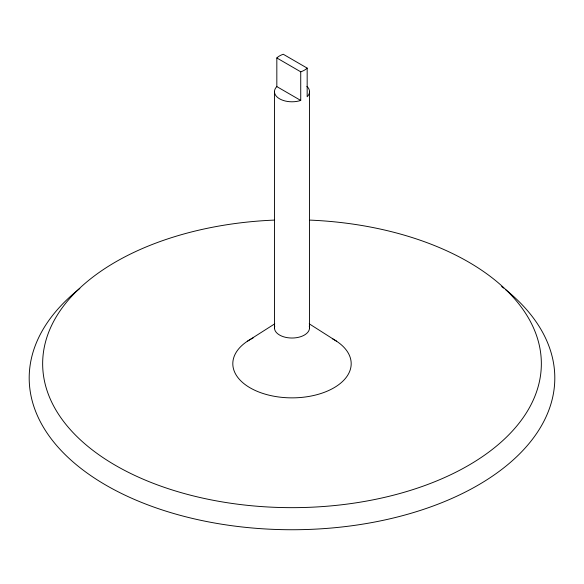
<?xml version="1.0" encoding="UTF-8"?>
<svg xmlns="http://www.w3.org/2000/svg" width="584" height="584" viewBox="0 0 584 584"><rect width="100%" height="100%" fill="white"/><g stroke="black" fill="none" stroke-linecap="round" stroke-linejoin="round"><path stroke-width="0.88" d="M247.309 341.297L274.757 323.821M306.892 86.33A17.535 10.125 0 0 1 307.169 96.754L307.169 68.116L283.269 54.261A17.535 10.125 0 0 0 276.831 57.955L276.831 86.593A17.535 10.125 0 0 0 279.575 98.813A17.535 10.125 0 0 0 300.731 100.448L300.731 71.817L276.831 57.955M276.831 86.593L300.731 100.448M309.213 323.799L336.639 341.26M309.535 91.695L309.535 327.931M274.465 91.651L274.465 327.879M505.722 289.722A262.8 151.723 0 0 1 466.711 491.356A262.8 151.723 0 0 1 115.303 490.326A262.8 151.723 0 0 1 79.84 288.474M501.649 286.525A262.8 151.723 0 0 1 503.707 288.116M309.272 326.171A17.535 10.125 0 0 1 291.964 338.026A17.535 10.125 0 0 1 274.736 326.127M307.169 68.116A17.535 10.125 0 0 1 300.731 71.817M310.111 220.117A249.353 143.963 0 0 1 504.759 438.774A249.353 143.963 0 0 1 78.942 438.489A249.353 143.963 0 0 1 274.458 220.095M332.332 338.691A59.181 34.164 0 0 1 333.873 387.842A59.181 34.164 0 0 1 248.748 387.017A59.181 34.164 0 0 1 253.142 337.924"/></g></svg>
